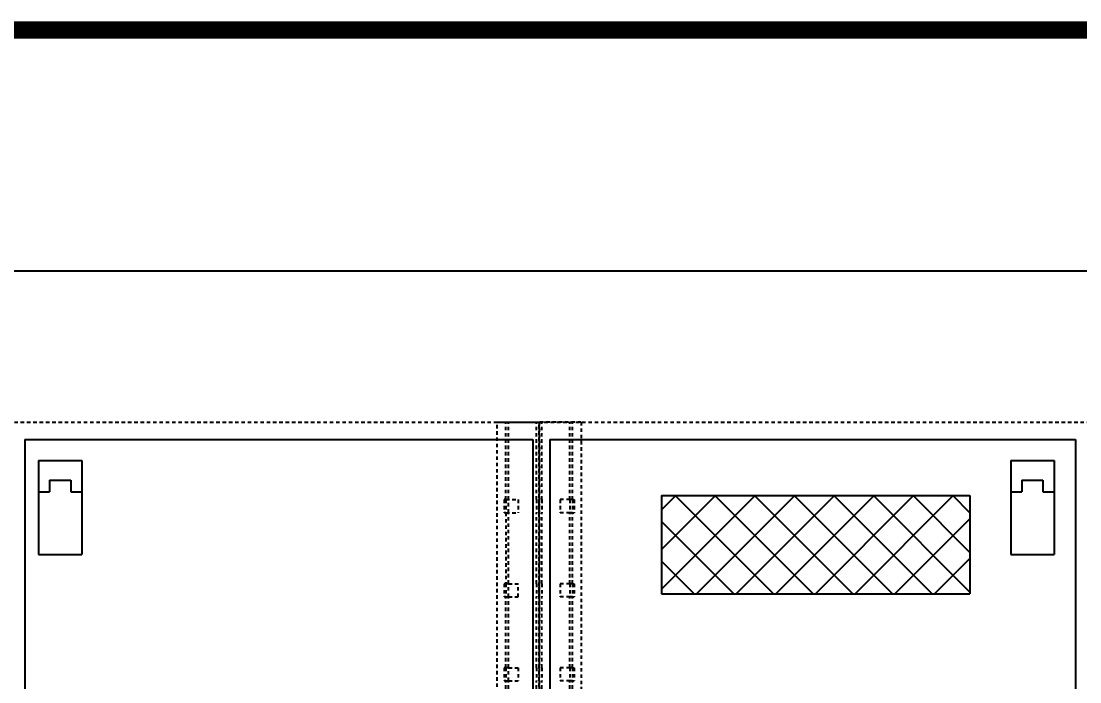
# Model space of a CAD drawing. Header units: inches. Extents: x 6 to 369, y -225 to 2.
# Drawn here: x 285.14 to 322.89, y -21.26 to 2.3 of the extents above; entities that cross this region are included whole.
import ezdxf

# ---------------------------------------------------------------- set-up
doc = ezdxf.new("R2010")
doc.units = ezdxf.units.IN
doc.header["$MEASUREMENT"] = 0
doc.linetypes.add('HIDDEN2', pattern=[0.1875, 0.125, -0.0625])
for name, color, linetype in [('Cabinet', 253, 'HIDDEN2'), ('D', 3, 'Continuous'), ('DIM', 7, 'Continuous')]:
    doc.layers.add(name, color=color, linetype=linetype)
doc.styles.add('S1', font='TXT')
doc.dimstyles.new('IMPERIAL', dxfattribs={"dimtxt": 2, "dimasz": 2, "dimexe": 0.18, "dimexo": 0.063, "dimgap": 0.09, "dimtad": 0, "dimtih": 1, "dimtoh": 1, "dimdec": 4, "dimzin": 0, "dimdsep": 46, "dimlunit": 5, "dimtxsty": 'S1', "dimcen": 0.09, "dimadec": 0, "dimazin": 0, "dimtfac": 1, "dimtdec": 4, "dimtofl": 0, "dimtmove": 2, "dimatfit": 3, "dimfxl": 0, "dimtolj": 1, "dimtzin": 0, "dimarcsym": 0})

# ---------------------------------------------------------------- blocks, each defined once
blk = doc.blocks.new('*D24')
at = {"layer": 'Defpoints', "color": 0}
for p in [(344.55, -6.619), (27.638, -11.998), (344.55, -13.123)]:
    blk.add_point(p, dxfattribs=at)
at = {"layer": 'DIM', "color": 0, "lineweight": -2}
for p, q in [((27.638, -11.935), (27.638, -6.439)), ((29.638, -6.619), (181.338, -6.619)), ((342.55, -6.619), (190.851, -6.619)), ((344.55, -13.06), (344.55, -6.439))]:
    blk.add_line(p, q, dxfattribs=at)
at = {"layer": 'DIM', "color": 0}
for points in [[(29.638, -6.285), (29.638, -6.952), (27.638, -6.619)], [(342.55, -6.285), (342.55, -6.952), (344.55, -6.619)]]:
    blk.add_solid(points, dxfattribs=at)
at = {"layer": 'DIM', "color": 0, "insert": (186.094, -6.619), "char_height": 2, "attachment_point": 5, "style": 'S1'}
blk.add_mtext('\\A1;316{\\H1.000000x;\\S15/16;}"', dxfattribs=at)
blk = doc.blocks.new('A$C304D23F9')
at = {"layer": 'Cabinet', "linetype": 'HIDDEN2'}
for p, q in [((1.5, 90), (59.382, 90)), ((36.945, 0), (36.945, 90)), ((36.945, 90), (38.445, 90)), ((37.257, 87.234), (37.257, 90)), ((37.351, 87.234), (37.351, 90)), ((38.351, 87.234), (38.351, 90)), ((38.445, 90), (38.445, 0)), ((38.445, 0), (38.445, 90)), ((38.445, 90), (38.445, 90)), ((39.945, 90), (38.445, 90)), ((38.445, 0), (38.445, 90)), ((38.445, 90), (38.445, 0)), ((38.445, 90), (38.445, 90)), ((38.539, 87.234), (38.539, 90)), ((39.539, 87.234), (39.539, 90)), ((39.632, 87.234), (39.632, 90)), ((39.945, 90), (39.945, 0)), ((37.257, 87.234), (37.195, 87.234)), ((37.195, 87.234), (37.195, 86.765)), ((37.257, 87.234), (37.257, 86.765)), ((37.257, 87.234), (37.695, 87.234)), ((37.351, 86.765), (37.351, 87.234)), ((37.695, 87.234), (37.695, 86.765)), ((38.351, 87.234), (38.351, 86.765)), ((38.445, 86.765), (38.445, 87.234)), ((38.445, 87.234), (38.445, 86.765)), ((38.445, 87.234), (38.445, 86.765)), ((38.445, 86.765), (38.445, 87.234)), ((38.539, 87.234), (38.539, 86.765)), ((39.539, 87.234), (39.195, 87.234)), ((39.195, 87.234), (39.195, 86.765)), ((39.632, 87.234), (39.539, 87.234)), ((39.539, 87.234), (39.539, 86.765)), ((39.632, 87.234), (39.632, 86.765)), ((39.632, 87.234), (39.695, 87.234)), ((39.695, 87.234), (39.695, 86.765)), ((37.257, 86.765), (37.195, 86.765)), ((37.257, 86.765), (37.257, 84.234)), ((37.257, 86.765), (37.695, 86.765)), ((37.351, 84.234), (37.351, 86.765)), ((38.351, 84.234), (38.351, 86.765)), ((38.539, 84.234), (38.539, 86.765)), ((39.539, 86.765), (39.195, 86.765)), ((39.539, 84.234), (39.539, 86.765)), ((39.632, 86.765), (39.539, 86.765)), ((39.632, 84.234), (39.632, 86.765)), ((39.632, 86.765), (39.695, 86.765)), ((37.257, 84.234), (37.195, 84.234)), ((37.195, 84.234), (37.195, 83.765)), ((37.257, 84.234), (37.257, 83.765)), ((37.351, 84.234), (37.257, 84.234)), ((37.351, 83.765), (37.351, 84.234)), ((37.351, 84.234), (37.695, 84.234)), ((37.695, 83.765), (37.695, 84.234)), ((38.351, 84.234), (38.351, 83.765)), ((38.445, 83.765), (38.445, 84.234)), ((38.445, 84.234), (38.445, 83.765)), ((38.445, 84.234), (38.445, 83.765)), ((38.445, 83.765), (38.445, 84.234)), ((38.539, 84.234), (38.539, 83.765)), ((39.539, 84.234), (39.195, 84.234)), ((39.195, 84.234), (39.195, 83.765)), ((39.539, 84.234), (39.539, 83.765)), ((39.632, 84.234), (39.539, 84.234)), ((39.632, 84.234), (39.632, 83.765)), ((39.632, 84.234), (39.695, 84.234)), ((39.695, 84.234), (39.695, 83.765)), ((37.257, 83.765), (37.195, 83.765)), ((37.257, 81.234), (37.257, 83.765)), ((37.257, 83.765), (37.351, 83.765)), ((37.351, 81.234), (37.351, 83.765)), ((37.351, 83.765), (37.695, 83.765)), ((38.351, 81.234), (38.351, 83.765)), ((38.539, 81.234), (38.539, 83.765)), ((39.539, 83.765), (39.195, 83.765)), ((39.539, 81.234), (39.539, 83.765)), ((39.632, 83.765), (39.539, 83.765)), ((39.632, 81.234), (39.632, 83.765)), ((39.632, 83.765), (39.695, 83.765)), ((37.257, 81.234), (37.195, 81.234)), ((37.195, 81.234), (37.195, 80.765)), ((37.257, 81.234), (37.257, 80.765)), ((37.351, 81.234), (37.257, 81.234)), ((37.351, 80.765), (37.351, 81.234)), ((37.351, 81.234), (37.695, 81.234)), ((37.695, 81.234), (37.695, 80.765)), ((38.351, 81.234), (38.351, 80.765)), ((38.445, 80.765), (38.445, 81.234)), ((38.445, 81.234), (38.445, 80.765)), ((38.445, 81.234), (38.445, 80.765)), ((38.445, 80.765), (38.445, 81.234)), ((38.539, 81.234), (38.539, 80.765)), ((39.539, 81.234), (39.195, 81.234)), ((39.195, 81.234), (39.195, 80.765)), ((39.539, 81.234), (39.539, 80.765)), ((39.632, 81.234), (39.539, 81.234)), ((39.632, 81.234), (39.632, 80.765)), ((39.632, 81.234), (39.695, 81.234)), ((39.695, 81.234), (39.695, 80.765)), ((37.257, 80.765), (37.195, 80.765)), ((37.257, 78.234), (37.257, 80.765)), ((37.257, 80.765), (37.351, 80.765)), ((37.351, 78.234), (37.351, 80.765)), ((37.351, 80.765), (37.695, 80.765)), ((38.351, 78.234), (38.351, 80.765)), ((38.539, 78.234), (38.539, 80.765)), ((39.539, 80.765), (39.195, 80.765)), ((39.539, 78.234), (39.539, 80.765)), ((39.632, 80.765), (39.539, 80.765)), ((39.632, 78.234), (39.632, 80.765)), ((39.632, 80.765), (39.695, 80.765))]:
    blk.add_line(p, q, dxfattribs=at)

msp = doc.modelspace()

# ---------------------------------------------------------------- hatches: boundary and pattern name
at = {"layer": 'D'}
h = msp.add_hatch(dxfattribs=at)
h.set_pattern_fill('ANSI37', scale=8, style=0)
h.set_pattern_definition([(45, (286.5529, -45.0384), (-0.707107, 0.707107), []), (135, (286.5529, -45.0384), (-0.707107, -0.707107), [])])
h.paths.add_polyline_path([(318.97428, -18.12335), (318.97428, -14.62335), (307.97428, -14.62335), (307.97428, -18.12335)])

# ---------------------------------------------------------------- linework, layer by layer
at = {"color": 7, "const_width": 0.62869}
msp.add_lwpolyline([(369.01659, -224.81253), (369.01659, 1.98747), (6.13659, 1.98747), (6.13659, -224.81253)], close=True, dxfattribs=at)
at = {"layer": 'D', "color": 7}
for p, q in [((285.26174, -12.62335), (303.38674, -12.62335)), ((285.26174, -12.62335), (285.26174, -101.37335)), ((303.38674, -12.62102), (303.38674, -101.37335)), ((303.98795, -12.62335), (322.73795, -12.62335)), ((303.98795, -12.62335), (303.98795, -101.37568)), ((322.73795, -12.62335), (322.73795, -101.37568)), ((285.75259, -13.37335), (285.75259, -16.72335)), ((285.75259, -13.37335), (287.30259, -13.37335)), ((287.30259, -13.37335), (287.30259, -16.72335)), ((320.42977, -13.37335), (321.97977, -13.37335)), ((320.42977, -13.37335), (320.42977, -16.72335)), ((321.97977, -13.37335), (321.97977, -16.72335)), ((286.15259, -14.07148), (286.90259, -14.07148)), ((286.15259, -14.07148), (286.15259, -14.49272)), ((286.90259, -14.07148), (286.90259, -14.49272)), ((320.82977, -14.07148), (321.57977, -14.07148)), ((320.82977, -14.07148), (320.82977, -14.49272)), ((321.57977, -14.07148), (321.57977, -14.49272)), ((285.75259, -14.49272), (286.15259, -14.49272)), ((286.90259, -14.49272), (287.30259, -14.49272)), ((307.97428, -14.62335), (307.97428, -18.12335)), ((307.97428, -14.62335), (318.97428, -14.62335)), ((318.97428, -14.62335), (318.97428, -18.12335)), ((320.42977, -14.49272), (320.82977, -14.49272)), ((321.57977, -14.49272), (321.97977, -14.49272)), ((285.75259, -16.72335), (287.30259, -16.72335)), ((320.42977, -16.72335), (321.97977, -16.72335)), ((307.97428, -18.12335), (318.97428, -18.12335))]:
    msp.add_line(p, q, dxfattribs=at)

# ---------------------------------------------------------------- block references
msp.add_blockref('A$C304D23F9', (265.16799, -101.99835), dxfattribs=at)

# ---------------------------------------------------------------- dimensions: what is measured, and where the dimension line sits
at = {"layer": 'DIM', "color": 7}
dim = msp.add_linear_dim(base=(344.55045, -6.61867), p1=(27.63816, -11.99835), p2=(344.55045, -13.12335), dimstyle='IMPERIAL', override={"dimpost": '"'}, dxfattribs=at)
dim.commit()
dim.dimension.update_dxf_attribs({"geometry": '*D24', "text_midpoint": (186.0943, -6.61867)})

doc.saveas('drawing.dxf')
